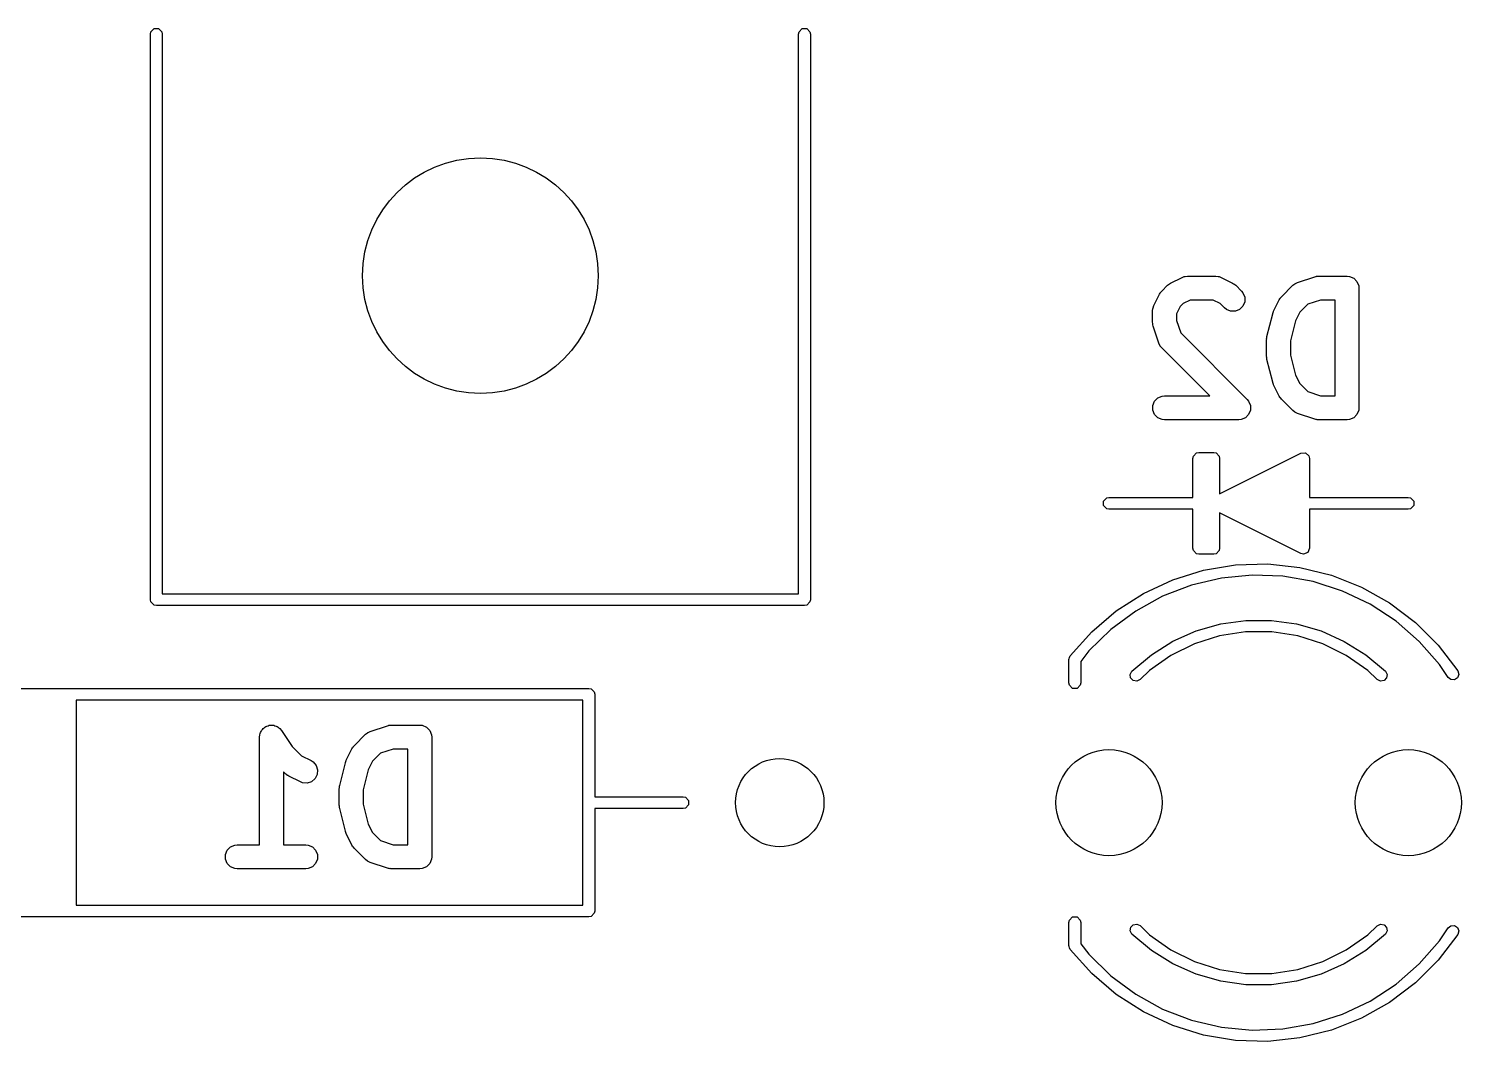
# Model space of a CAD drawing. Extents: x 50.8 to 101.6, y -101.6 to -50.8.
# Drawn here: x 58.14 to 70.3, y -95.5 to -86.9 of the extents above; entities that cross this region are included whole.
import ezdxf

# ---------------------------------------------------------------- set-up
doc = ezdxf.new("R2010")
doc.units = 0
doc.layers.add('BLACK', color=7, linetype='CONTINUOUS')

msp = doc.modelspace()

# ---------------------------------------------------------------- linework, layer by layer
at = {"layer": 'BLACK', "linetype": 'CONTINUOUS'}
for p, q in [((59.179806, -86.930866), (59.206866, -86.903806)), ((59.206866, -86.903806), (59.245134, -86.903806)), ((59.245134, -86.903806), (59.272194, -86.930866)), ((64.679806, -86.930866), (64.706866, -86.903806)), ((64.706866, -86.903806), (64.745134, -86.903806)), ((64.745134, -86.903806), (64.772194, -86.930866)), ((59.176, -86.95), (59.179806, -86.930866)), ((59.176, -91.75), (59.176, -86.95)), ((59.272194, -86.930866), (59.276, -86.95)), ((59.276, -86.95), (59.276, -91.7)), ((64.676, -86.95), (64.679806, -86.930866)), ((64.676, -91.7), (64.676, -86.95)), ((64.772194, -86.930866), (64.776, -86.95)), ((64.776, -86.95), (64.776, -91.75)), ((67.758252, -89.130373), (67.806633, -89.081992)), ((67.806633, -89.081992), (67.814424, -89.075598)), ((67.814424, -89.075598), (67.816183, -89.07357)), ((67.816183, -89.07357), (67.81924, -89.071645)), ((67.81924, -89.071645), (67.822029, -89.069357)), ((67.822029, -89.069357), (67.824505, -89.068331)), ((67.824505, -89.068331), (67.833038, -89.06296)), ((67.833038, -89.06296), (67.9298, -89.014579)), ((67.9298, -89.014579), (67.948401, -89.007461)), ((67.948401, -89.007461), (67.952042, -89.007202)), ((67.952042, -89.007202), (67.955416, -89.005805)), ((67.955416, -89.005805), (67.975237, -89.003853)), ((67.975237, -89.003853), (68.217142, -89.003853)), ((68.217142, -89.003853), (68.236963, -89.005805)), ((68.236963, -89.005805), (68.240336, -89.007202)), ((68.240336, -89.007202), (68.243977, -89.007461)), ((68.243977, -89.007461), (68.262579, -89.014579)), ((68.262579, -89.014579), (68.359341, -89.06296)), ((68.359341, -89.06296), (68.367873, -89.068331)), ((68.367873, -89.068331), (68.37035, -89.069357)), ((68.37035, -89.069357), (68.373138, -89.071645)), ((68.373138, -89.071645), (68.376196, -89.07357)), ((68.376196, -89.07357), (68.377954, -89.075598)), ((68.377954, -89.075598), (68.385746, -89.081992)), ((68.385746, -89.081992), (68.434127, -89.130373)), ((68.774252, -89.178754), (68.871014, -89.081992)), ((68.871014, -89.081992), (68.88641, -89.069357)), ((68.88641, -89.069357), (68.889783, -89.067959)), ((68.889783, -89.067959), (68.892541, -89.065568)), ((68.892541, -89.065568), (68.910727, -89.057448)), ((68.910727, -89.057448), (69.05587, -89.009067)), ((69.05587, -89.009067), (69.065697, -89.006832)), ((69.065697, -89.006832), (69.068178, -89.005805)), ((69.068178, -89.005805), (69.071772, -89.00545)), ((69.071772, -89.00545), (69.075291, -89.004651)), ((69.075291, -89.004651), (69.077965, -89.004841)), ((69.077965, -89.004841), (69.087999, -89.003853)), ((69.087999, -89.003853), (69.329904, -89.003853)), ((69.329904, -89.003853), (69.349725, -89.005805)), ((69.349725, -89.005805), (69.38635, -89.020976)), ((69.38635, -89.020976), (69.414381, -89.049007)), ((69.414381, -89.049007), (69.429552, -89.085632)), ((69.429552, -89.085632), (69.431504, -89.105453)), ((69.431504, -89.105453), (69.431504, -90.121453)), ((67.690839, -89.25354), (67.73922, -89.156778)), ((67.73922, -89.156778), (67.744591, -89.148245)), ((67.744591, -89.148245), (67.745617, -89.145769)), ((67.745617, -89.145769), (67.747905, -89.14298)), ((67.747905, -89.14298), (67.74983, -89.139923)), ((67.74983, -89.139923), (67.751858, -89.138164)), ((67.751858, -89.138164), (67.758252, -89.130373)), ((67.999222, -89.207053), (67.938658, -89.237335)), ((68.193157, -89.207053), (67.999222, -89.207053)), ((68.253721, -89.237335), (68.193157, -89.207053)), ((68.434127, -89.130373), (68.446762, -89.145769)), ((68.446762, -89.145769), (68.461933, -89.182394)), ((68.461933, -89.222036), (68.446762, -89.258661)), ((68.461933, -89.182394), (68.461933, -89.222036)), ((68.706839, -89.301921), (68.75522, -89.205159)), ((68.75522, -89.205159), (68.760591, -89.196626)), ((68.760591, -89.196626), (68.761617, -89.19415)), ((68.761617, -89.19415), (68.763905, -89.191361)), ((68.763905, -89.191361), (68.76583, -89.188304)), ((68.76583, -89.188304), (68.767858, -89.186545)), ((68.767858, -89.186545), (68.774252, -89.178754)), ((69.104486, -89.207053), (68.997738, -89.242635)), ((69.228304, -89.207053), (69.104486, -89.207053)), ((69.228304, -90.019853), (69.228304, -89.207053)), ((67.680113, -89.298977), (67.682065, -89.279156)), ((67.680113, -89.395739), (67.680113, -89.298977)), ((67.682065, -89.279156), (67.683462, -89.275782)), ((67.683462, -89.275782), (67.683721, -89.272142)), ((67.683721, -89.272142), (67.690839, -89.25354)), ((67.913595, -89.262398), (67.883313, -89.322962)), ((67.883313, -89.322962), (67.883313, -89.379252)), ((67.938658, -89.237335), (67.913595, -89.262398)), ((68.290443, -89.274057), (68.253721, -89.237335)), ((68.305839, -89.286692), (68.290443, -89.274057)), ((68.342464, -89.301863), (68.305839, -89.286692)), ((68.382106, -89.301863), (68.342464, -89.301863)), ((68.418731, -89.286692), (68.382106, -89.301863)), ((68.446762, -89.258661), (68.418731, -89.286692)), ((68.650766, -89.51624), (68.699147, -89.322716)), ((68.699147, -89.322716), (68.699668, -89.321255)), ((68.699668, -89.321255), (68.699721, -89.320523)), ((68.699721, -89.320523), (68.702883, -89.312258)), ((68.702883, -89.312258), (68.705848, -89.303961)), ((68.705848, -89.303961), (68.706283, -89.303373)), ((68.706283, -89.303373), (68.706839, -89.301921)), ((68.929595, -89.310779), (68.893573, -89.382822)), ((68.997738, -89.242635), (68.929595, -89.310779)), ((67.681101, -89.405772), (67.680113, -89.395739)), ((67.680911, -89.408447), (67.681101, -89.405772)), ((67.68171, -89.411965), (67.680911, -89.408447)), ((67.682065, -89.41556), (67.68171, -89.411965)), ((67.683092, -89.41804), (67.682065, -89.41556)), ((67.685327, -89.427868), (67.683092, -89.41804)), ((67.733708, -89.573011), (67.685327, -89.427868)), ((67.883313, -89.379252), (67.918895, -89.485999)), ((68.893573, -89.382822), (68.850932, -89.553388)), ((67.741828, -89.591197), (67.733708, -89.573011)), ((67.744219, -89.593954), (67.741828, -89.591197)), ((67.745617, -89.597328), (67.744219, -89.593954)), ((67.758252, -89.612724), (67.745617, -89.597328)), ((67.918895, -89.485999), (68.482508, -90.049611)), ((68.647732, -89.540882), (68.648072, -89.537424)), ((68.647732, -89.686025), (68.647732, -89.540882)), ((68.647852, -89.535943), (68.648948, -89.528528)), ((68.648072, -89.537424), (68.647852, -89.535943)), ((68.648948, -89.528528), (68.649684, -89.521061)), ((68.649684, -89.521061), (68.650257, -89.519675)), ((68.650257, -89.519675), (68.650766, -89.51624)), ((68.850932, -89.553388), (68.850932, -89.673519)), ((68.165382, -90.019853), (67.758252, -89.612724)), ((68.648072, -89.689482), (68.647732, -89.686025)), ((68.647852, -89.690964), (68.648072, -89.689482)), ((68.648948, -89.698378), (68.647852, -89.690964)), ((68.649684, -89.705846), (68.648948, -89.698378)), ((68.650257, -89.707231), (68.649684, -89.705846)), ((68.650766, -89.710667), (68.650257, -89.707231)), ((68.699147, -89.904191), (68.650766, -89.710667)), ((68.850932, -89.673519), (68.893573, -89.844085)), ((68.893573, -89.844085), (68.929595, -89.916128)), ((68.699668, -89.905651), (68.699147, -89.904191)), ((68.699721, -89.906384), (68.699668, -89.905651)), ((68.702883, -89.914648), (68.699721, -89.906384)), ((68.705848, -89.922946), (68.702883, -89.914648)), ((68.706283, -89.923533), (68.705848, -89.922946)), ((68.706839, -89.924986), (68.706283, -89.923533)), ((68.75522, -90.021748), (68.706839, -89.924986)), ((68.929595, -89.916128), (68.997738, -89.984271)), ((67.682065, -90.101632), (67.697236, -90.065007)), ((67.697236, -90.065007), (67.725267, -90.036976)), ((67.725267, -90.036976), (67.761892, -90.021805)), ((67.761892, -90.021805), (67.781713, -90.019853)), ((67.781713, -90.019853), (68.165382, -90.019853)), ((68.482508, -90.049611), (68.495143, -90.065007)), ((68.495143, -90.065007), (68.510314, -90.101632)), ((68.760591, -90.03028), (68.75522, -90.021748)), ((68.761617, -90.032757), (68.760591, -90.03028)), ((68.763905, -90.035545), (68.761617, -90.032757)), ((68.76583, -90.038603), (68.763905, -90.035545)), ((68.767858, -90.040361), (68.76583, -90.038603)), ((68.774252, -90.048153), (68.767858, -90.040361)), ((68.871014, -90.144915), (68.774252, -90.048153)), ((68.997738, -89.984271), (69.104485, -90.019853)), ((69.104485, -90.019853), (69.228304, -90.019853)), ((67.682065, -90.141274), (67.682065, -90.101632)), ((67.697236, -90.177899), (67.682065, -90.141274)), ((67.725267, -90.20593), (67.697236, -90.177899)), ((67.761892, -90.221101), (67.725267, -90.20593)), ((68.467112, -90.20593), (68.430487, -90.221101)), ((68.495143, -90.177899), (68.467112, -90.20593)), ((68.510314, -90.141274), (68.495143, -90.177899)), ((68.510314, -90.101632), (68.510314, -90.141274)), ((68.88641, -90.15755), (68.871014, -90.144915)), ((68.889781, -90.158946), (68.88641, -90.15755)), ((68.892541, -90.16134), (68.889781, -90.158946)), ((68.910728, -90.169459), (68.892541, -90.16134)), ((69.055871, -90.217839), (68.910728, -90.169459)), ((69.38635, -90.20593), (69.349725, -90.221101)), ((69.414381, -90.177899), (69.38635, -90.20593)), ((69.429552, -90.141274), (69.414381, -90.177899)), ((69.431504, -90.121453), (69.429552, -90.141274)), ((67.781713, -90.223053), (67.761892, -90.221101)), ((68.410666, -90.223053), (67.781713, -90.223053)), ((68.430487, -90.221101), (68.410666, -90.223053)), ((69.065696, -90.220073), (69.055871, -90.217839)), ((69.068178, -90.221101), (69.065696, -90.220073)), ((69.071774, -90.221455), (69.068178, -90.221101)), ((69.075292, -90.222255), (69.071774, -90.221455)), ((69.077966, -90.222064), (69.075292, -90.222255)), ((69.087999, -90.223053), (69.077966, -90.222064)), ((69.329904, -90.223053), (69.087999, -90.223053)), ((69.349725, -90.221101), (69.329904, -90.223053)), ((68.022, -90.551), (68.025806, -90.531866)), ((68.022, -90.882), (68.022, -90.551)), ((68.025806, -90.531866), (68.052866, -90.504806)), ((68.052866, -90.504806), (68.072, -90.501)), ((68.072, -90.501), (68.199, -90.501)), ((68.199, -90.501), (68.218134, -90.504806)), ((68.218134, -90.504806), (68.245194, -90.531866)), ((68.245194, -90.531866), (68.249, -90.551)), ((68.249, -90.851098), (68.938639, -90.506279)), ((68.249, -90.551), (68.249, -90.851098)), ((68.938639, -90.506279), (68.976811, -90.503566)), ((68.976811, -90.503566), (69.005721, -90.528639)), ((69.005721, -90.528639), (69.011, -90.551)), ((69.011, -90.551), (69.011, -90.882)), ((67.263806, -90.912866), (67.290866, -90.885806)), ((67.263806, -90.951134), (67.263806, -90.912866)), ((67.290866, -90.885806), (67.31, -90.882)), ((67.31, -90.882), (68.022, -90.882)), ((69.011, -90.882), (69.85, -90.882)), ((69.85, -90.882), (69.869134, -90.885806)), ((69.869134, -90.885806), (69.896194, -90.912866)), ((69.896194, -90.912866), (69.896194, -90.951134)), ((67.290866, -90.978194), (67.263806, -90.951134)), ((67.31, -90.982), (67.290866, -90.978194)), ((68.022, -90.982), (67.31, -90.982)), ((68.022, -91.313), (68.022, -90.982)), ((68.938639, -91.357721), (68.249, -91.012901)), ((68.249, -91.012901), (68.249, -91.313)), ((69.85, -90.982), (69.011, -90.982)), ((69.011, -90.982), (69.011, -91.313)), ((69.869134, -90.978194), (69.85, -90.982)), ((69.896194, -90.951134), (69.869134, -90.978194)), ((68.025806, -91.332134), (68.022, -91.313)), ((68.052866, -91.359194), (68.025806, -91.332134)), ((68.072, -91.363), (68.052866, -91.359194)), ((68.199, -91.363), (68.072, -91.363)), ((68.218134, -91.359194), (68.199, -91.363)), ((68.245194, -91.332134), (68.218134, -91.359194)), ((68.249, -91.313), (68.245194, -91.332134)), ((68.961, -91.363), (68.938639, -91.357721)), ((68.996355, -91.348355), (68.961, -91.363)), ((69.011, -91.313), (68.996355, -91.348355)), ((67.851358, -91.580399), (68.113349, -91.499359)), ((68.113349, -91.499359), (68.383882, -91.454424)), ((68.523595, -91.541236), (68.263502, -91.566518)), ((68.383882, -91.454424), (68.658003, -91.446416)), ((68.784721, -91.551291), (68.523595, -91.541236)), ((68.658003, -91.446416), (68.930697, -91.475482)), ((68.930697, -91.475482), (69.196972, -91.541089)), ((69.196972, -91.541089), (69.451955, -91.642036)), ((67.602703, -91.69606), (67.851358, -91.580399)), ((68.009202, -91.626676), (67.765349, -91.720608)), ((68.263502, -91.566518), (68.009202, -91.626676)), ((69.042099, -91.596501), (68.784721, -91.551291)), ((69.29102, -91.676037), (69.042099, -91.596501)), ((69.451955, -91.642036), (69.690979, -91.776477)), ((59.179806, -91.769134), (59.176, -91.75)), ((59.206866, -91.796194), (59.179806, -91.769134)), ((59.276, -91.7), (64.676, -91.7)), ((64.772194, -91.769134), (64.745134, -91.796194)), ((64.776, -91.75), (64.772194, -91.769134)), ((67.371935, -91.844225), (67.602703, -91.69606)), ((67.765349, -91.720608), (67.536406, -91.846595)), ((69.526928, -91.788444), (69.29102, -91.676037)), ((69.745504, -91.931665), (69.526928, -91.788444)), ((69.690979, -91.776477), (69.909669, -91.94195)), ((59.226, -91.8), (59.206866, -91.796194)), ((64.726, -91.8), (59.226, -91.8)), ((64.745134, -91.796194), (64.726, -91.8)), ((67.163278, -92.022182), (67.371935, -91.844225)), ((67.536406, -91.846595), (67.326563, -92.002331)), ((66.98055, -92.226675), (67.163278, -92.022182)), ((67.326563, -92.002331), (67.139662, -92.184965)), ((67.852953, -92.102962), (68.050329, -92.015212)), ((68.050329, -92.015212), (68.257987, -91.955752)), ((68.468445, -92.02198), (68.24817, -92.056027)), ((68.257987, -91.955752), (68.471894, -91.925738)), ((68.691335, -92.021993), (68.468445, -92.02198)), ((68.471894, -91.925738), (68.687897, -91.925751)), ((68.687897, -91.925751), (68.901801, -91.955792)), ((68.911605, -92.056068), (68.691335, -92.021993)), ((68.901801, -91.955792), (69.109452, -92.015277)), ((69.109452, -92.015277), (69.306816, -92.103052)), ((69.942748, -92.103077), (69.745504, -91.931665)), ((69.909669, -91.94195), (70.104023, -92.135427)), ((67.669693, -92.217298), (67.852953, -92.102962)), ((68.035685, -92.123335), (67.835982, -92.222322)), ((68.24817, -92.056027), (68.035685, -92.123335)), ((69.124082, -92.123402), (68.911605, -92.056068)), ((69.323773, -92.222415), (69.124082, -92.123402)), ((69.306816, -92.103052), (69.490063, -92.217411)), ((70.115051, -92.299545), (69.942748, -92.103077)), ((70.104023, -92.135427), (70.270483, -92.353367)), ((66.970002, -92.257392), (66.970208, -92.256351)), ((66.970003, -92.456), (66.970002, -92.257392)), ((66.97003, -92.255731), (66.970701, -92.253877)), ((66.970208, -92.256351), (66.97003, -92.255731)), ((66.970701, -92.253877), (66.973808, -92.238258)), ((66.973808, -92.238258), (66.977802, -92.234263)), ((66.977802, -92.234263), (66.98055, -92.226675)), ((67.139662, -92.184965), (67.070002, -92.274544)), ((67.070002, -92.274544), (67.070003, -92.456)), ((67.504106, -92.356001), (67.669693, -92.217298)), ((67.835982, -92.222322), (67.65375, -92.350665)), ((69.505988, -92.35078), (69.323773, -92.222415)), ((69.490063, -92.217411), (69.655632, -92.356134)), ((67.489573, -92.383272), (67.504106, -92.356001)), ((67.493845, -92.413877), (67.489573, -92.383272)), ((67.65375, -92.350665), (67.573505, -92.428)), ((69.586225, -92.428124), (69.505988, -92.35078)), ((69.655632, -92.356134), (69.6556, -92.356168)), ((69.6556, -92.356168), (69.670129, -92.383441)), ((69.670129, -92.383441), (69.665853, -92.414045)), ((70.187088, -92.408551), (70.115051, -92.299545)), ((70.278738, -92.383146), (70.267913, -92.412089)), ((70.270483, -92.353367), (70.278738, -92.383146)), ((57.776, -92.502), (58.496, -92.502)), ((58.496, -92.502), (62.896, -92.502)), ((62.896, -92.502), (62.915134, -92.505806)), ((62.915134, -92.505806), (62.942194, -92.532866)), ((66.973809, -92.475134), (66.970003, -92.456)), ((67.000869, -92.502194), (66.973809, -92.475134)), ((67.039137, -92.502194), (67.000869, -92.502194)), ((67.066197, -92.475134), (67.039137, -92.502194)), ((67.070003, -92.456), (67.066197, -92.475134)), ((67.51529, -92.436125), (67.493845, -92.413877)), ((67.545717, -92.44152), (67.51529, -92.436125)), ((67.573504, -92.427999), (67.545717, -92.44152)), ((67.573505, -92.428), (67.573504, -92.427999)), ((69.586192, -92.428158), (69.586225, -92.428124)), ((69.613977, -92.441682), (69.586192, -92.428158)), ((69.644405, -92.436291), (69.613977, -92.441682)), ((69.665853, -92.414045), (69.644405, -92.436291)), ((70.187089, -92.408551), (70.187088, -92.408551)), ((70.21127, -92.427791), (70.187089, -92.408551)), ((70.242142, -92.429142), (70.21127, -92.427791)), ((70.267913, -92.412089), (70.242142, -92.429142)), ((58.546, -92.602), (58.546, -94.342)), ((62.846, -92.602), (58.546, -92.602)), ((62.846, -94.342), (62.846, -92.602)), ((62.942194, -92.532866), (62.946, -92.552)), ((62.946, -92.552), (62.946, -93.422)), ((60.107201, -92.886336), (60.109174, -92.876474)), ((60.109174, -92.876474), (60.114712, -92.868203)), ((60.114712, -92.868203), (60.118522, -92.859007)), ((60.118522, -92.859007), (60.125634, -92.851894)), ((60.125634, -92.851894), (60.131232, -92.843536)), ((60.131232, -92.843536), (60.139515, -92.838013)), ((60.139515, -92.838013), (60.146553, -92.830976)), ((60.146553, -92.830976), (60.155844, -92.827127)), ((60.155844, -92.827127), (60.164216, -92.821546)), ((60.164216, -92.821546), (60.173982, -92.819614)), ((60.173982, -92.819614), (60.183178, -92.815805)), ((60.183178, -92.815805), (60.193238, -92.815805)), ((60.193238, -92.815805), (60.203106, -92.813853)), ((60.203106, -92.813853), (60.212865, -92.815805)), ((60.212865, -92.815805), (60.22282, -92.815805)), ((60.22282, -92.815805), (60.232115, -92.819655)), ((60.232115, -92.819655), (60.241978, -92.821628)), ((60.241978, -92.821628), (60.250248, -92.827166)), ((60.250248, -92.827166), (60.259445, -92.830976)), ((60.259445, -92.830976), (60.266557, -92.838088)), ((60.266557, -92.838088), (60.274916, -92.843686)), ((60.274916, -92.843686), (60.287403, -92.858934)), ((60.287403, -92.858934), (60.287476, -92.859007)), ((60.287476, -92.859007), (60.287489, -92.859039)), ((60.287489, -92.859039), (60.287535, -92.859095)), ((60.287535, -92.859095), (60.378717, -92.995868)), ((61.002014, -92.891992), (61.01741, -92.879357)), ((61.01741, -92.879357), (61.020783, -92.877959)), ((61.020783, -92.877959), (61.023541, -92.875568)), ((61.023541, -92.875568), (61.041727, -92.867448)), ((61.041727, -92.867448), (61.18687, -92.819067)), ((61.18687, -92.819067), (61.196697, -92.816832)), ((61.196697, -92.816832), (61.199178, -92.815805)), ((61.199178, -92.815805), (61.202772, -92.81545)), ((61.202772, -92.81545), (61.206291, -92.814651)), ((61.206291, -92.814651), (61.208965, -92.814841)), ((61.208965, -92.814841), (61.218999, -92.813853)), ((61.218999, -92.813853), (61.460904, -92.813853)), ((61.460904, -92.813853), (61.480725, -92.815805)), ((61.480725, -92.815805), (61.51735, -92.830976)), ((61.51735, -92.830976), (61.545381, -92.859007)), ((61.545381, -92.859007), (61.560552, -92.895632)), ((60.101399, -92.915346), (60.101419, -92.915242)), ((60.101406, -92.915381), (60.101399, -92.915346)), ((60.101399, -92.915453), (60.101406, -92.915381)), ((60.101399, -93.829853), (60.101399, -92.915453)), ((60.101419, -92.915242), (60.103351, -92.895632)), ((60.103351, -92.895632), (60.107201, -92.886336)), ((60.378717, -92.995868), (60.456706, -93.073857)), ((60.891591, -93.006626), (60.892617, -93.00415)), ((60.892617, -93.00415), (60.894905, -93.001361)), ((60.894905, -93.001361), (60.89683, -92.998304)), ((60.89683, -92.998304), (60.898858, -92.996545)), ((60.898858, -92.996545), (60.905252, -92.988754)), ((60.905252, -92.988754), (61.002014, -92.891992)), ((61.560552, -92.895632), (61.562504, -92.915453)), ((61.562504, -92.915453), (61.562504, -93.931453)), ((60.456706, -93.073857), (60.538722, -93.114865)), ((60.538722, -93.114865), (60.555577, -93.125475)), ((60.555577, -93.125475), (60.581551, -93.155424)), ((60.830721, -93.130523), (60.833883, -93.122258)), ((60.833883, -93.122258), (60.836848, -93.113961)), ((60.836848, -93.113961), (60.837283, -93.113373)), ((60.837283, -93.113373), (60.837839, -93.111921)), ((60.837839, -93.111921), (60.88622, -93.015159)), ((60.88622, -93.015159), (60.891591, -93.006626)), ((61.060595, -93.120779), (61.024573, -93.192822)), ((61.128738, -93.052635), (61.060595, -93.120779)), ((61.235486, -93.017053), (61.128738, -93.052635)), ((61.359304, -93.017053), (61.235486, -93.017053)), ((61.359304, -93.829853), (61.359304, -93.017053)), ((60.324681, -93.2292), (60.304599, -93.209118)), ((60.304599, -93.209118), (60.304599, -93.829853)), ((60.332472, -93.235593), (60.324681, -93.2292)), ((60.334231, -93.237622), (60.332472, -93.235593)), ((60.337288, -93.239546), (60.334231, -93.237622)), ((60.340077, -93.241835), (60.337288, -93.239546)), ((60.342553, -93.24286), (60.340077, -93.241835)), ((60.351086, -93.248232), (60.342553, -93.24286)), ((60.447848, -93.296613), (60.351086, -93.248232)), ((60.591277, -93.232574), (60.573548, -93.268031)), ((60.581551, -93.155424), (60.594087, -93.193031)), ((60.594087, -93.193031), (60.591277, -93.232574)), ((60.781766, -93.32624), (60.830147, -93.132716)), ((60.830147, -93.132716), (60.830668, -93.131255)), ((60.830668, -93.131255), (60.830721, -93.130523)), ((61.024573, -93.192822), (60.981932, -93.363388)), ((60.466449, -93.303731), (60.447848, -93.296613)), ((60.505992, -93.306541), (60.466449, -93.303731)), ((60.5436, -93.294005), (60.505992, -93.306541)), ((60.573548, -93.268031), (60.5436, -93.294005)), ((60.778732, -93.350882), (60.779072, -93.347424)), ((60.778732, -93.496025), (60.778732, -93.350882)), ((60.778852, -93.345943), (60.779948, -93.338528)), ((60.779072, -93.347424), (60.778852, -93.345943)), ((60.779948, -93.338528), (60.780684, -93.331061)), ((60.780684, -93.331061), (60.781257, -93.329675)), ((60.781257, -93.329675), (60.781766, -93.32624)), ((60.981932, -93.363388), (60.981932, -93.483519)), ((60.981932, -93.483519), (61.024573, -93.654085)), ((62.946, -93.422), (63.696, -93.422)), ((63.696, -93.422), (63.715134, -93.425806)), ((63.715134, -93.425806), (63.742194, -93.452866)), ((63.742194, -93.491134), (63.715134, -93.518194)), ((63.742194, -93.452866), (63.742194, -93.491134)), ((60.779072, -93.499482), (60.778732, -93.496025)), ((60.778852, -93.500964), (60.779072, -93.499482)), ((60.779948, -93.508378), (60.778852, -93.500964)), ((60.780684, -93.515846), (60.779948, -93.508378)), ((60.781257, -93.517231), (60.780684, -93.515846)), ((60.781766, -93.520667), (60.781257, -93.517231)), ((60.830147, -93.714191), (60.781766, -93.520667)), ((63.696, -93.522), (62.946, -93.522)), ((62.946, -93.522), (62.946, -94.392)), ((63.715134, -93.518194), (63.696, -93.522)), ((60.830668, -93.715651), (60.830147, -93.714191)), ((60.830721, -93.716384), (60.830668, -93.715651)), ((60.833883, -93.724648), (60.830721, -93.716384)), ((60.836848, -93.732946), (60.833883, -93.724648)), ((60.837283, -93.733533), (60.836848, -93.732946)), ((60.837839, -93.734986), (60.837283, -93.733533)), ((60.88622, -93.831748), (60.837839, -93.734986)), ((61.024573, -93.654085), (61.060595, -93.726128)), ((61.060595, -93.726128), (61.128738, -93.794271)), ((59.828236, -93.875007), (59.856267, -93.846976)), ((59.856267, -93.846976), (59.892892, -93.831805)), ((59.892892, -93.831805), (59.912713, -93.829853)), ((59.912713, -93.829853), (60.101399, -93.829853)), ((60.304599, -93.829853), (60.493285, -93.829853)), ((60.493285, -93.829853), (60.513106, -93.831805)), ((60.513106, -93.831805), (60.549731, -93.846976)), ((60.549731, -93.846976), (60.577762, -93.875007)), ((60.891591, -93.84028), (60.88622, -93.831748)), ((60.892617, -93.842757), (60.891591, -93.84028)), ((60.894905, -93.845545), (60.892617, -93.842757)), ((60.89683, -93.848603), (60.894905, -93.845545)), ((60.898858, -93.850361), (60.89683, -93.848603)), ((60.905252, -93.858153), (60.898858, -93.850361)), ((61.128738, -93.794271), (61.235485, -93.829853)), ((61.235485, -93.829853), (61.359304, -93.829853)), ((59.813065, -93.911632), (59.828236, -93.875007)), ((59.813065, -93.951274), (59.813065, -93.911632)), ((59.828236, -93.987899), (59.813065, -93.951274)), ((60.577762, -93.875007), (60.592933, -93.911632)), ((60.592933, -93.951274), (60.577762, -93.987899)), ((60.592933, -93.911632), (60.592933, -93.951274)), ((61.002014, -93.954915), (60.905252, -93.858153)), ((61.01741, -93.96755), (61.002014, -93.954915)), ((61.020781, -93.968946), (61.01741, -93.96755)), ((61.023541, -93.97134), (61.020781, -93.968946)), ((61.041728, -93.979459), (61.023541, -93.97134)), ((61.560552, -93.951274), (61.545381, -93.987899)), ((61.562504, -93.931453), (61.560552, -93.951274)), ((59.856267, -94.01593), (59.828236, -93.987899)), ((59.892892, -94.031101), (59.856267, -94.01593)), ((59.912713, -94.033053), (59.892892, -94.031101)), ((60.493285, -94.033053), (59.912713, -94.033053)), ((60.513106, -94.031101), (60.493285, -94.033053)), ((60.549731, -94.01593), (60.513106, -94.031101)), ((60.577762, -93.987899), (60.549731, -94.01593)), ((61.186871, -94.027839), (61.041728, -93.979459)), ((61.196696, -94.030073), (61.186871, -94.027839)), ((61.199178, -94.031101), (61.196696, -94.030073)), ((61.202774, -94.031455), (61.199178, -94.031101)), ((61.206292, -94.032255), (61.202774, -94.031455)), ((61.208966, -94.032064), (61.206292, -94.032255)), ((61.218999, -94.033053), (61.208966, -94.032064)), ((61.460904, -94.033053), (61.218999, -94.033053)), ((61.480725, -94.031101), (61.460904, -94.033053)), ((61.51735, -94.01593), (61.480725, -94.031101)), ((61.545381, -93.987899), (61.51735, -94.01593)), ((58.546, -94.342), (62.846, -94.342)), ((58.496, -94.442), (57.776, -94.442)), ((62.896, -94.442), (58.496, -94.442)), ((62.915134, -94.438194), (62.896, -94.442)), ((62.942194, -94.411134), (62.915134, -94.438194)), ((62.946, -94.392), (62.942194, -94.411134)), ((66.973806, -94.468866), (67.000866, -94.441806)), ((67.000866, -94.441806), (67.039134, -94.441806)), ((67.039134, -94.441806), (67.066194, -94.468866)), ((66.97, -94.488), (66.973806, -94.468866)), ((66.970001, -94.686607), (66.97, -94.488)), ((67.066194, -94.468866), (67.07, -94.488)), ((67.07, -94.488), (67.07, -94.669454)), ((67.489637, -94.560559), (67.493913, -94.529954)), ((67.504166, -94.587832), (67.489637, -94.560559)), ((67.493913, -94.529954), (67.515361, -94.507708)), ((67.515361, -94.507708), (67.545789, -94.502318)), ((67.545789, -94.502318), (67.573574, -94.515842)), ((67.573574, -94.515842), (67.573575, -94.515842)), ((67.573575, -94.515842), (67.653809, -94.593186)), ((69.506016, -94.593331), (69.586262, -94.515999)), ((69.586262, -94.516), (69.614049, -94.50248)), ((69.586262, -94.515999), (69.586262, -94.516)), ((69.614049, -94.50248), (69.644477, -94.507875)), ((69.644477, -94.507875), (69.665922, -94.530124)), ((69.670193, -94.560729), (69.65566, -94.588)), ((69.665922, -94.530124), (69.670193, -94.560729)), ((70.115051, -94.644454), (70.187089, -94.535448)), ((70.187089, -94.535448), (70.18709, -94.535448)), ((70.18709, -94.535448), (70.211271, -94.516208)), ((70.211271, -94.516208), (70.242143, -94.514857)), ((70.242143, -94.514857), (70.267914, -94.53191)), ((70.267914, -94.53191), (70.278739, -94.560853)), ((70.278739, -94.560853), (70.270484, -94.590632)), ((66.970207, -94.687647), (66.970001, -94.686607)), ((66.970029, -94.688268), (66.970207, -94.687647)), ((66.9707, -94.690121), (66.970029, -94.688268)), ((66.973807, -94.705741), (66.9707, -94.690121)), ((66.977801, -94.709735), (66.973807, -94.705741)), ((67.07, -94.669454), (67.139661, -94.759034)), ((67.669731, -94.726554), (67.504166, -94.587831)), ((67.504166, -94.587831), (67.504166, -94.587832)), ((67.653809, -94.593186), (67.836019, -94.721553)), ((69.323786, -94.721669), (69.506016, -94.593331)), ((69.655659, -94.587999), (69.490073, -94.726697)), ((69.65566, -94.588), (69.655659, -94.587999)), ((69.942749, -94.840922), (70.115051, -94.644454)), ((70.270484, -94.590632), (70.104024, -94.808572)), ((66.980549, -94.717324), (66.977801, -94.709735)), ((67.163277, -94.921817), (66.980549, -94.717324)), ((67.139661, -94.759034), (67.326562, -94.941669)), ((67.852973, -94.840915), (67.669731, -94.726554)), ((67.836019, -94.721553), (68.035705, -94.820567)), ((68.035705, -94.820567), (68.248177, -94.887904)), ((68.911601, -94.887956), (69.124084, -94.820652)), ((69.124084, -94.820652), (69.323786, -94.721669)), ((69.490073, -94.726697), (69.306813, -94.841029)), ((70.104024, -94.808572), (69.90967, -95.002049)), ((67.371934, -95.099775), (67.163277, -94.921817)), ((67.326562, -94.941669), (67.536405, -95.097405)), ((68.050333, -94.928691), (67.852973, -94.840915)), ((68.257979, -94.988179), (68.050333, -94.928691)), ((68.248177, -94.887904), (68.468443, -94.921981)), ((68.468443, -94.921981), (68.69133, -94.921998)), ((68.69133, -94.921998), (68.911601, -94.887956)), ((69.109439, -94.928774), (68.901783, -94.98823)), ((69.306813, -94.841029), (69.109439, -94.928774)), ((69.745504, -95.012335), (69.942749, -94.840922)), ((68.471879, -95.018223), (68.257979, -94.988179)), ((68.687879, -95.01824), (68.471879, -95.018223)), ((68.901783, -94.98823), (68.687879, -95.01824)), ((69.526928, -95.155556), (69.745504, -95.012335)), ((69.90967, -95.002049), (69.69098, -95.167523)), ((67.602702, -95.24794), (67.371934, -95.099775)), ((67.536405, -95.097405), (67.765348, -95.223392)), ((69.291021, -95.267963), (69.526928, -95.155556)), ((69.69098, -95.167523), (69.451956, -95.301964)), ((67.851358, -95.363601), (67.602702, -95.24794)), ((67.765348, -95.223392), (68.009201, -95.317324)), ((69.0421, -95.347499), (69.291021, -95.267963)), ((69.451956, -95.301964), (69.196973, -95.402911)), ((68.113349, -95.44464), (67.851358, -95.363601)), ((68.009201, -95.317324), (68.263502, -95.377482)), ((68.263502, -95.377482), (68.523595, -95.402764)), ((68.523595, -95.402764), (68.784721, -95.392709)), ((68.784721, -95.392709), (69.0421, -95.347499)), ((69.196973, -95.402911), (68.930697, -95.468518)), ((68.383881, -95.489576), (68.113349, -95.44464)), ((68.658003, -95.497584), (68.383881, -95.489576)), ((68.930697, -95.468518), (68.658003, -95.497584))]:
    msp.add_line(p, q, dxfattribs=at)
at = {"layer": 'BLACK'}
for centre, radius in [((61.976, -89), 1), ((61.976, -89), 1), ((64.516, -93.472), 0.375), ((64.516, -93.472), 0.375), ((67.31, -93.472), 0.45), ((67.31, -93.472), 0.45), ((69.85, -93.472), 0.45), ((69.85, -93.472), 0.45)]:
    msp.add_circle(centre, radius, dxfattribs=at)

doc.saveas('drawing.dxf')
